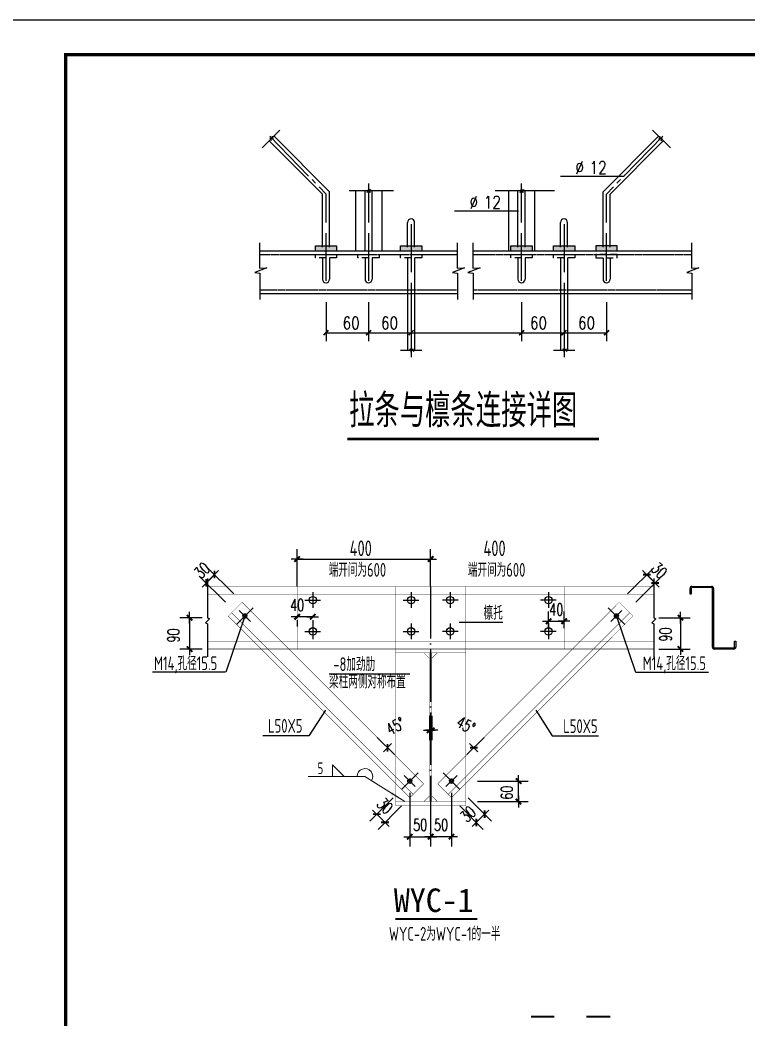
# Model space of a CAD drawing. Extents: x 14475413 to 15955882, y -732572 to -282951.
# Drawn here: x 15811305 to 15832359, y -495695 to -466825 of the extents above; entities that cross this region are included whole.
import ezdxf
from ezdxf.enums import TextEntityAlignment as Align

# ---------------------------------------------------------------- set-up
doc = ezdxf.new("R2010")
doc.units = 0
doc.header["$LTSCALE"] = 1000
doc.header["$MEASUREMENT"] = 0
for name, pattern in [('3', [19, 15, -1.5, 1, -1.5]), ('CENTER2', [28.575, 19.05, -3.175, 3.175, -3.175]), ('DASH', [0.35, 0.25, -0.1]), ('DOTE', [2.42, 2, -0.2, 0.02, -0.2]), ('HIDDEN2', [0.45, 0.3, -0.15])]:
    doc.linetypes.add(name, pattern=pattern)
for name, color, linetype in [('1', 7, 'Continuous'), ('18', 2, 'Continuous'), ('3T_WOOD', 21, 'Continuous'), ('AXIS_TEXT', 7, 'Continuous'), ('BALCONY', 6, 'Continuous'), ('dim', 7, 'Continuous'), ('DOTE', 1, 'DOTE'), ('PUB_DIM', 3, 'Continuous'), ('PUB_TEXT', 7, 'Continuous'), ('TK', 4, 'Continuous'), ('中粗线', 2, 'Continuous'), ('细线', 7, 'Continuous')]:
    doc.layers.add(name, color=color, linetype=linetype)
for name, color, linetype, lineweight in [('10', 7, 'Continuous', 35), ('焊缝标注', 9, 'Continuous', 18), ('螺栓孔标注', 9, 'Continuous', 18)]:
    doc.layers.add(name, color=color, linetype=linetype, lineweight=lineweight)
doc.styles.add('-宋体', font='', dxfattribs={"width": 0.8})
doc.styles.add('_HZDX', font='txt.shx', dxfattribs={"width": 0.8, "bigfont": 'HZDX.shx'})
doc.styles.add('_HZTXT', font='txt.shx', dxfattribs={"width": 0.8, "bigfont": 'hztxt.shx'})
doc.styles.add('DIM_FONT', font='SIMPLEX', dxfattribs={"width": 0.7, "bigfont": 'GBCBIG'})
doc.styles.add('TSSD_REIN', font='tssdeng.shx', dxfattribs={"width": 0.7, "bigfont": 'tssdchn.shx'})
doc.styles.get('-宋体').set_extended_font_data('SimSun')
doc.dimstyles.new('dimn', dxfattribs={"dimtxt": 300, "dimasz": 1, "dimexe": 250, "dimexo": 300, "dimgap": 150, "dimtad": 1, "dimdec": 0, "dimzin": 0, "dimdsep": 46, "dimtxsty": 'DIM_FONT', "dimblk": '_DIMX', "dimcen": 0, "dimdle": 100, "dimclrt": 7, "dimadec": 1, "dimazin": 0, "dimtfac": 1, "dimtdec": 0, "dimtix": 1, "dimtmove": 2, "dimatfit": 3, "dimldrblk": 'ARCHTICK', "dimfxl": 0, "dimtolj": 1, "dimtzin": 0, "dimarcsym": 0})

# ---------------------------------------------------------------- blocks, each defined once
blk = doc.blocks.new('_DIMX')
blk.add_line((-150, 0), (150, 0))
at = {"const_width": 50}
blk.add_lwpolyline([(-70, -70), (70, 70)], dxfattribs=at)
blk = doc.blocks.new('*D314')
at = {"layer": 'Defpoints', "color": 0}
for p in [(8820234, 16772955, 2400), (8820552, 16772636), (8819284, 16772004)]:
    blk.add_point(p, dxfattribs=at)
at = {"layer": 'PUB_DIM', "color": 0, "lineweight": -2}
for p, q in [((8819916, 16772636), (8819018, 16771739)), ((8819282, 16772005), (8819281, 16772006)), ((8819602, 16771686), (8819284, 16772004)), ((8820234, 16772318), (8819337, 16771421)), ((8819603, 16771685), (8819604, 16771684))]:
    blk.add_line(p, q, dxfattribs=at)
at = {"layer": 'PUB_DIM', "color": 0, "lineweight": -2, "xscale": 1.5, "yscale": 1.5, "zscale": 1.5}
for p, rotation in [((8819284, 16772004), 314.999258170316), ((8819602, 16771686), 134.999258170316)]:
    blk.add_blockref('_DIMX', p, dxfattribs=dict(at, rotation=rotation))
at = {"layer": 'PUB_DIM', "color": 7, "insert": (8819602, 16772322), "char_height": 450, "attachment_point": 5, "rotation": 314.9993, "style": 'DIM_FONT'}
blk.add_mtext('\\A1;30', dxfattribs=at)
blk = doc.blocks.new('*D315')
at = {"layer": 'Defpoints', "color": 0}
for p in [(8822471, 16772955, 2400), (8822153, 16772636), (8823422, 16772004)]:
    blk.add_point(p, dxfattribs=at)
at = {"layer": 'PUB_DIM', "color": 0, "lineweight": -2}
for p, q in [((8822790, 16772636), (8823687, 16771739)), ((8822471, 16772318), (8823369, 16771421)), ((8823104, 16771686), (8823422, 16772004)), ((8823423, 16772005), (8823424, 16772006)), ((8823103, 16771685), (8823102, 16771684))]:
    blk.add_line(p, q, dxfattribs=at)
at = {"layer": 'PUB_DIM', "color": 0, "lineweight": -2, "xscale": 1.5, "yscale": 1.5, "zscale": 1.5}
for p, rotation in [((8823422, 16772004), 225.000741829684), ((8823104, 16771686), 45.000741829684)]:
    blk.add_blockref('_DIMX', p, dxfattribs=dict(at, rotation=rotation))
at = {"layer": 'PUB_DIM', "color": 7, "insert": (8822786, 16772004), "char_height": 450, "attachment_point": 5, "rotation": 45.0007, "style": 'DIM_FONT'}
blk.add_mtext('\\A1;30', dxfattribs=at)
blk = doc.blocks.new('*D316')
at = {"layer": 'Defpoints', "color": 0}
for p in [(8821308, 16776228, 2400), (8818984, 16775265, 2400), (8820718, 16775141), (8821308, 16772942, 2400)]:
    blk.add_point(p, dxfattribs=at)
at = {"layer": 'PUB_DIM', "color": 0, "lineweight": -2}
for p, q in [((8821308, 16775778), (8821308, 16774844)), ((8819302, 16774947), (8819963, 16774287))]:
    blk.add_line(p, q, dxfattribs=at)
blk.add_arc((8821308, 16772942), 2277, 90.0377, 134.9622, dxfattribs=at)
at = {"layer": 'PUB_DIM', "color": 0, "lineweight": -2, "xscale": 1.5, "yscale": 1.5, "zscale": 1.5}
for p, rotation in [((8821308, 16775219), 0.01887092001580544), ((8819698, 16774552), 224.9810914157021)]:
    blk.add_blockref('_DIMX', p, dxfattribs=dict(at, rotation=rotation))
at = {"layer": 'PUB_DIM', "color": 7, "insert": (8820003, 16775382), "char_height": 450, "attachment_point": 5, "rotation": 28.1325, "style": 'DIM_FONT'}
blk.add_mtext('\\A1;45°', dxfattribs=at)
blk = doc.blocks.new('*D317')
at = {"layer": 'Defpoints', "color": 0}
for p in [(8821398, 16776228, 2400), (8821987, 16775141), (8823721, 16775265, 2400), (8821398, 16772942, 2400)]:
    blk.add_point(p, dxfattribs=at)
at = {"layer": 'PUB_DIM', "color": 0, "lineweight": -2}
for p, q in [((8821398, 16775778), (8821398, 16774844)), ((8823403, 16774947), (8822743, 16774287))]:
    blk.add_line(p, q, dxfattribs=at)
blk.add_arc((8821398, 16772942), 2277, 45.0378, 89.9623, dxfattribs=at)
at = {"layer": 'PUB_DIM', "color": 0, "lineweight": -2, "xscale": 1.5, "yscale": 1.5, "zscale": 1.5}
for p, rotation in [((8821398, 16775219), 179.9811290800657), ((8823008, 16774552), 315.0189085842293)]:
    blk.add_blockref('_DIMX', p, dxfattribs=dict(at, rotation=rotation))
at = {"layer": 'PUB_DIM', "color": 7, "insert": (8822703, 16775416), "char_height": 450, "attachment_point": 5, "rotation": 332.1926, "style": 'DIM_FONT'}
blk.add_mtext('\\A1;45°', dxfattribs=at)
blk = doc.blocks.new('*D319')
at = {"layer": 'Defpoints', "color": 0}
for p in [(8821353, 16781786), (8816232, 16780286, 2400), (8821353, 16780286)]:
    blk.add_point(p, dxfattribs=at)
at = {"layer": 'PUB_DIM', "color": 0, "lineweight": -2}
for p, q in [((8816232, 16780736), (8816232, 16782161)), ((8821353, 16780736), (8821353, 16782161)), ((8816233, 16781786), (8821351, 16781786))]:
    blk.add_line(p, q, dxfattribs=at)
at = {"layer": 'PUB_DIM', "color": 0, "lineweight": -2, "xscale": 1.5, "yscale": 1.5, "zscale": 1.5, "rotation": 180}
blk.add_blockref('_DIMX', (8816232, 16781786), dxfattribs=at)
at = {"layer": 'PUB_DIM', "color": 0, "lineweight": -2, "xscale": 1.5, "yscale": 1.5, "zscale": 1.5}
blk.add_blockref('_DIMX', (8821353, 16781786), dxfattribs=at)
blk = doc.blocks.new('*D320')
at = {"layer": 'Defpoints', "color": 0}
for p in [(8813061, 16781188), (8814119, 16780130), (8813801, 16779812)]:
    blk.add_point(p, dxfattribs=at)
at = {"layer": 'PUB_DIM', "color": 0, "lineweight": -2}
for p, q in [((8812743, 16780870), (8813061, 16781188)), ((8813801, 16780449), (8812796, 16781454)), ((8813062, 16781190), (8813063, 16781191)), ((8813483, 16780130), (8812478, 16781135)), ((8812742, 16780869), (8812741, 16780868))]:
    blk.add_line(p, q, dxfattribs=at)
at = {"layer": 'PUB_DIM', "color": 0, "lineweight": -2, "xscale": 1.5, "yscale": 1.5, "zscale": 1.5}
for p, rotation in [((8813061, 16781188), 225.0000000001677), ((8812743, 16780870), 45.0000000001677)]:
    blk.add_blockref('_DIMX', p, dxfattribs=dict(at, rotation=rotation))
at = {"layer": 'PUB_DIM', "color": 7, "insert": (8812584, 16781348), "char_height": 450, "attachment_point": 5, "rotation": 45, "style": 'DIM_FONT'}
blk.add_mtext('\\A1;30', dxfattribs=at)
blk = doc.blocks.new('*D321')
at = {"layer": 'Defpoints', "color": 0}
for p in [(8813033, 16779536), (8812106, 16778336), (8813033, 16778336)]:
    blk.add_point(p, dxfattribs=at)
at = {"layer": 'PUB_DIM', "color": 0, "lineweight": -2}
for p, q in [((8812583, 16779536), (8811731, 16779536)), ((8812106, 16779535), (8812106, 16778338)), ((8812583, 16778336), (8811731, 16778336))]:
    blk.add_line(p, q, dxfattribs=at)
at = {"layer": 'PUB_DIM', "color": 0, "lineweight": -2, "xscale": 1.5, "yscale": 1.5, "zscale": 1.5}
for p, rotation in [((8812106, 16779536), 90), ((8812106, 16778336), 270)]:
    blk.add_blockref('_DIMX', p, dxfattribs=dict(at, rotation=rotation))
at = {"layer": 'PUB_DIM', "color": 7, "insert": (8811483, 16778857), "char_height": 450, "attachment_point": 5, "rotation": 90, "style": 'DIM_FONT'}
blk.add_mtext('\\A1;90', dxfattribs=at)
blk = doc.blocks.new('*D322')
at = {"layer": 'Defpoints', "color": 0}
for p in [(8816232, 16779896), (8816832, 16779896), (8816232, 16779571)]:
    blk.add_point(p, dxfattribs=at)
at = {"layer": 'PUB_DIM', "color": 0, "lineweight": -2}
for p, q in [((8816232, 16779446), (8816232, 16779196)), ((8816830, 16779571), (8816233, 16779571)), ((8816832, 16779446), (8816832, 16779196))]:
    blk.add_line(p, q, dxfattribs=at)
at = {"layer": 'PUB_DIM', "color": 0, "lineweight": -2, "xscale": 1.5, "yscale": 1.5, "zscale": 1.5, "rotation": 180}
blk.add_blockref('_DIMX', (8816232, 16779571), dxfattribs=at)
at = {"layer": 'PUB_DIM', "color": 0, "lineweight": -2, "xscale": 1.5, "yscale": 1.5, "zscale": 1.5}
blk.add_blockref('_DIMX', (8816832, 16779571), dxfattribs=at)
at = {"layer": 'PUB_DIM', "color": 7, "insert": (8816232, 16780021), "char_height": 450, "attachment_point": 5, "style": 'DIM_FONT'}
blk.add_mtext('\\A1;40', dxfattribs=at)
blk = doc.blocks.new('*D323')
at = {"layer": 'Defpoints', "color": 0}
for p in [(8820552, 16773273), (8821353, 16773273), (8821353, 16771141)]:
    blk.add_point(p, dxfattribs=at)
at = {"layer": 'PUB_DIM', "color": 0, "lineweight": -2}
for p, q in [((8820552, 16772823), (8820552, 16770766)), ((8821353, 16772823), (8821353, 16770766)), ((8820551, 16771141), (8820549, 16771141)), ((8820552, 16771141), (8821353, 16771141)), ((8821354, 16771141), (8821356, 16771141))]:
    blk.add_line(p, q, dxfattribs=at)
at = {"layer": 'PUB_DIM', "color": 0, "lineweight": -2, "xscale": 1.5, "yscale": 1.5, "zscale": 1.5}
blk.add_blockref('_DIMX', (8820552, 16771141), dxfattribs=at)
at = {"layer": 'PUB_DIM', "color": 0, "lineweight": -2, "xscale": 1.5, "yscale": 1.5, "zscale": 1.5, "rotation": 180}
blk.add_blockref('_DIMX', (8821353, 16771141), dxfattribs=at)
at = {"layer": 'PUB_DIM', "color": 7, "insert": (8820953, 16771591), "char_height": 450, "attachment_point": 5, "style": 'DIM_FONT'}
blk.add_mtext('\\A1;50', dxfattribs=at)
blk = doc.blocks.new('*D324')
at = {"layer": 'Defpoints', "color": 0}
for p in [(8821353, 16773273), (8822153, 16773273), (8821353, 16771141)]:
    blk.add_point(p, dxfattribs=at)
at = {"layer": 'PUB_DIM', "color": 0, "lineweight": -2}
for p, q in [((8821353, 16772823), (8821353, 16770766)), ((8822153, 16772823), (8822153, 16770766)), ((8821351, 16771141), (8821350, 16771141)), ((8822153, 16771141), (8821353, 16771141)), ((8822155, 16771141), (8822156, 16771141))]:
    blk.add_line(p, q, dxfattribs=at)
at = {"layer": 'PUB_DIM', "color": 0, "lineweight": -2, "xscale": 1.5, "yscale": 1.5, "zscale": 1.5}
blk.add_blockref('_DIMX', (8821353, 16771141), dxfattribs=at)
at = {"layer": 'PUB_DIM', "color": 0, "lineweight": -2, "xscale": 1.5, "yscale": 1.5, "zscale": 1.5, "rotation": 180}
blk.add_blockref('_DIMX', (8822153, 16771141), dxfattribs=at)
at = {"layer": 'PUB_DIM', "color": 7, "insert": (8821753, 16771591), "char_height": 450, "attachment_point": 5, "style": 'DIM_FONT'}
blk.add_mtext('\\A1;50', dxfattribs=at)
blk = doc.blocks.new('*D325')
at = {"layer": 'Defpoints', "color": 0}
for p in [(8829644, 16781188), (8828586, 16780130), (8828905, 16779812)]:
    blk.add_point(p, dxfattribs=at)
at = {"layer": 'PUB_DIM', "color": 0, "lineweight": -2}
for p, q in [((8828905, 16780449), (8829910, 16781454)), ((8829643, 16781190), (8829642, 16781191)), ((8829963, 16780870), (8829644, 16781188)), ((8829223, 16780130), (8830228, 16781135)), ((8829964, 16780869), (8829965, 16780868))]:
    blk.add_line(p, q, dxfattribs=at)
at = {"layer": 'PUB_DIM', "color": 0, "lineweight": -2, "xscale": 1.5, "yscale": 1.5, "zscale": 1.5}
for p, rotation in [((8829644, 16781188), 315), ((8829963, 16780870), 135)]:
    blk.add_blockref('_DIMX', p, dxfattribs=dict(at, rotation=rotation))
at = {"layer": 'PUB_DIM', "color": 7, "insert": (8830122, 16781348), "char_height": 450, "attachment_point": 5, "rotation": 315, "style": 'DIM_FONT'}
blk.add_mtext('\\A1;30', dxfattribs=at)
blk = doc.blocks.new('*D326')
at = {"layer": 'Defpoints', "color": 0}
for p in [(8829653, 16779536), (8829653, 16778336), (8830937, 16778336)]:
    blk.add_point(p, dxfattribs=at)
at = {"layer": 'PUB_DIM', "color": 0, "lineweight": -2}
for p, q in [((8830103, 16779536), (8831312, 16779536)), ((8830937, 16779535), (8830937, 16778338)), ((8830103, 16778336), (8831312, 16778336))]:
    blk.add_line(p, q, dxfattribs=at)
at = {"layer": 'PUB_DIM', "color": 0, "lineweight": -2, "xscale": 1.5, "yscale": 1.5, "zscale": 1.5}
for p, rotation in [((8830937, 16779536), 90), ((8830937, 16778336), 270)]:
    blk.add_blockref('_DIMX', p, dxfattribs=dict(at, rotation=rotation))
at = {"layer": 'PUB_DIM', "color": 7, "insert": (8830364, 16778889), "char_height": 450, "attachment_point": 5, "rotation": 90, "style": 'DIM_FONT'}
blk.add_mtext('\\A1;90', dxfattribs=at)
blk = doc.blocks.new('*D327')
at = {"layer": 'Defpoints', "color": 0}
for p in [(8822703, 16773273), (8824723, 16773273), (8822703, 16772486)]:
    blk.add_point(p, dxfattribs=at)
at = {"layer": 'PUB_DIM', "color": 0, "lineweight": -2}
for p, q in [((8823153, 16773273), (8825098, 16773273)), ((8824723, 16772488), (8824723, 16773271)), ((8823153, 16772486), (8825098, 16772486))]:
    blk.add_line(p, q, dxfattribs=at)
at = {"layer": 'PUB_DIM', "color": 0, "lineweight": -2, "xscale": 1.5, "yscale": 1.5, "zscale": 1.5}
for p, rotation in [((8824723, 16773273), 90), ((8824723, 16772486), 270)]:
    blk.add_blockref('_DIMX', p, dxfattribs=dict(at, rotation=rotation))
at = {"layer": 'PUB_DIM', "color": 7, "insert": (8824273, 16772828), "char_height": 450, "attachment_point": 5, "rotation": 90, "style": 'DIM_FONT'}
blk.add_mtext('\\A1;60', dxfattribs=at)
blk = doc.blocks.new('_ARROW')
blk.add_solid([(0, 0), (-1, 0.1), (-1, -0.1)])
blk = doc.blocks.new('*D328')
at = {"layer": 'Defpoints', "color": 0}
for p in [(8826474, 16779400), (8825874, 16778679), (8826474, 16778679)]:
    blk.add_point(p, dxfattribs=at)
at = {"layer": 'PUB_DIM', "color": 0, "lineweight": -2}
for p, q in [((8825874, 16779129), (8825874, 16779775)), ((8826474, 16779129), (8826474, 16779775)), ((8825872, 16779400), (8825871, 16779400)), ((8825874, 16779400), (8826474, 16779400)), ((8826475, 16779400), (8826477, 16779400))]:
    blk.add_line(p, q, dxfattribs=at)
at = {"layer": 'PUB_DIM', "color": 0, "lineweight": -2, "xscale": 1.5, "yscale": 1.5, "zscale": 1.5}
blk.add_blockref('_DIMX', (8825874, 16779400), dxfattribs=at)
at = {"layer": 'PUB_DIM', "color": 0, "lineweight": -2, "xscale": 1.5, "yscale": 1.5, "zscale": 1.5, "rotation": 180}
blk.add_blockref('_DIMX', (8826474, 16779400), dxfattribs=at)
at = {"layer": 'PUB_DIM', "color": 7, "insert": (8826174, 16779850), "char_height": 450, "attachment_point": 5, "style": 'DIM_FONT'}
blk.add_mtext('\\A1;40', dxfattribs=at)
blk = doc.blocks.new('Q321312312321321')
at = {"layer": '中粗线'}
h = blk.add_hatch(color=256, dxfattribs=at)
h.paths.add_polyline_path([(295313, -84983), (295313, -84767), (294854, -84767), (294854, -84983)])
h.paths.add_polyline_path([(295772, -84983), (295772, -84767), (295313, -84767), (295313, -84983)])
h = blk.add_hatch(color=256, dxfattribs=at)
h.paths.add_polyline_path([(298985, -84983), (298985, -84767), (298526, -84767), (298526, -84983)])
h.paths.add_polyline_path([(299444, -84983), (299444, -84767), (298985, -84767), (298985, -84983)])
h = blk.add_hatch(color=256, dxfattribs=at)
h.paths.add_polyline_path([(303749, -84983), (303749, -84767), (303290, -84767), (303290, -84983)])
h.paths.add_polyline_path([(304208, -84983), (304208, -84767), (303749, -84767), (303749, -84983)])
h = blk.add_hatch(color=256, dxfattribs=at)
h.paths.add_polyline_path([(305586, -84983), (305586, -84767), (305127, -84767), (305127, -84983)])
h.paths.add_polyline_path([(306045, -84983), (306045, -84767), (305586, -84767), (305586, -84983)])
h = blk.add_hatch(color=256, dxfattribs=at)
h.paths.add_polyline_path([(307422, -84983), (307422, -84767), (307881, -84767), (307881, -84983)])
h.paths.add_polyline_path([(306963, -84983), (306963, -84767), (307422, -84767), (307422, -84983)])
at = {"layer": 'dim'}
for p, q in [((292559, -80546), (293324, -79781)), ((292961, -80240), (292908, -80111)), ((292908, -80111), (293037, -80165)), ((293037, -80165), (293004, -80036)), ((310176, -80546), (309411, -79781)), ((309698, -80165), (309730, -80036)), ((309827, -80111), (309698, -80165)), ((309773, -80240), (309827, -80111)), ((308187, -81770), (305433, -81770)), ((296307, -82382), (298221, -82382)), ((297091, -82459), (297154, -82301)), ((297154, -82301), (297207, -82459)), ((297207, -82459), (297249, -82322)), ((302609, -82382), (305181, -82382)), ((303692, -82459), (303755, -82302)), ((303755, -82302), (303807, -82459)), ((303807, -82459), (303849, -82323)), ((303619, -83268), (300865, -83268)), ((292443, -84635), (292443, -85735)), ((300972, -84635), (300972, -85735)), ((301645, -84635), (301645, -85735)), ((311089, -84635), (311089, -85735)), ((292760, -85716), (292238, -85921)), ((292443, -85735), (292760, -85716)), ((301289, -85716), (300767, -85921)), ((300972, -85735), (301289, -85716)), ((301962, -85716), (301440, -85921)), ((301645, -85735), (301962, -85716)), ((311406, -85716), (310884, -85921)), ((311089, -85735), (311406, -85716)), ((292238, -85921), (292461, -85940)), ((292461, -85940), (292461, -87077)), ((300767, -85921), (300990, -85940)), ((300990, -85940), (300990, -87077)), ((301440, -85921), (301664, -85940)), ((301664, -85940), (301664, -87077)), ((310884, -85921), (311108, -85940)), ((311108, -85940), (311108, -87077)), ((295313, -87197), (295313, -88880)), ((297149, -87197), (297149, -88880)), ((298985, -87197), (298985, -88880)), ((298985, -87198), (298985, -88881)), ((303756, -87198), (303756, -88881)), ((305586, -87198), (305586, -88881)), ((307422, -87198), (307422, -88881)), ((295313, -88513), (307422, -88513)), ((298928, -89190), (298991, -89347)), ((298991, -89347), (299044, -89190)), ((299044, -89190), (299086, -89326)), ((305528, -89190), (305591, -89347)), ((305591, -89347), (305644, -89190)), ((305644, -89190), (305686, -89326)), ((298526, -89267), (299444, -89267)), ((305127, -89267), (306045, -89267))]:
    blk.add_line(p, q, dxfattribs=at)
at = {"layer": 'dim', "const_width": 68.8}
for points in [[(295420, -88406), (295206, -88620)], [(297256, -88406), (297042, -88620)], [(299093, -88406), (298878, -88621)], [(303863, -88406), (303649, -88621)], [(305693, -88406), (305478, -88621)], [(307529, -88406), (307314, -88621)]]:
    blk.add_lwpolyline(points, dxfattribs=at)
at = {"layer": 'dim', "const_width": 126, "elevation": -540}
blk.add_lwpolyline([(296234, -93097), (307090, -93097)], dxfattribs=at)
at = {"layer": '中粗线'}
for p, q in [((295466, -82433), (293069, -80036)), ((307269, -82433), (309666, -80036)), ((295160, -82535), (292865, -80240)), ((307575, -82535), (309870, -80240)), ((295160, -84830), (295160, -82535)), ((295466, -84830), (295466, -82433)), ((296605, -84983), (296605, -82382)), ((296996, -84983), (296996, -82382)), ((297302, -84983), (297302, -82382)), ((297729, -84983), (297729, -82382)), ((303206, -84983), (303206, -82382)), ((303596, -84830), (303596, -82382)), ((303902, -84830), (303902, -82382)), ((304329, -84983), (304329, -82382)), ((307269, -84830), (307269, -82433)), ((307575, -84830), (307575, -82535)), ((298832, -84830), (298832, -83759)), ((299138, -84830), (299138, -83759)), ((305433, -84830), (305433, -83759)), ((305739, -84830), (305739, -83759)), ((294854, -84983), (294854, -84767)), ((294854, -84767), (295772, -84767)), ((295772, -84767), (295772, -84983)), ((298526, -84983), (298526, -84767)), ((298526, -84767), (299444, -84767)), ((299444, -84767), (299444, -84983)), ((303290, -84767), (304208, -84767)), ((303290, -84983), (303290, -84767)), ((304208, -84767), (304208, -84983)), ((305127, -84767), (306045, -84767)), ((305127, -84983), (305127, -84767)), ((306045, -84767), (306045, -84983)), ((306963, -84767), (306963, -84983)), ((307881, -84767), (306963, -84767)), ((307881, -84983), (307881, -84767)), ((292443, -84983), (300972, -84983)), ((295160, -85289), (295160, -86207)), ((295466, -85289), (295466, -86207)), ((296996, -85289), (296996, -86207)), ((297302, -85289), (297302, -86207)), ((298832, -85289), (298832, -89267)), ((299138, -85289), (299138, -89267)), ((301645, -84983), (311089, -84983)), ((303596, -85289), (303596, -86207)), ((303902, -85289), (303902, -86207)), ((305433, -85289), (305433, -89267)), ((305739, -85289), (305739, -89267)), ((307269, -85289), (307269, -86207)), ((307575, -85289), (307575, -86207)), ((292461, -86819), (300990, -86819)), ((301664, -86819), (311108, -86819))]:
    blk.add_line(p, q, dxfattribs=at)
at = {"layer": '中粗线', "linetype": 'CENTER2'}
for p, q in [((307415, -82535), (307719, -82221)), ((307870, -82066), (308021, -81910))]:
    blk.add_line(p, q, dxfattribs=at)
at = {"layer": '中粗线', "linetype": 'HIDDEN2', "ltscale": 0.1}
for p, q in [((292443, -85136), (300972, -85136)), ((301645, -85136), (311089, -85136)), ((292461, -86666), (300990, -86666)), ((301664, -86666), (311108, -86666))]:
    blk.add_line(p, q, dxfattribs=at)
at = {"layer": '中粗线', "linetype": 'HIDDEN2'}
for p, q in [((294854, -85289), (294854, -85136)), ((294854, -85136), (295772, -85136)), ((295772, -85289), (294854, -85289)), ((295772, -85136), (295772, -85289)), ((296690, -85136), (297608, -85136)), ((296690, -85289), (296690, -85136)), ((297608, -85289), (296690, -85289)), ((297608, -85136), (297608, -85289)), ((298526, -85289), (298526, -85136)), ((298526, -85136), (299444, -85136)), ((299444, -85289), (298526, -85289)), ((299444, -85136), (299444, -85289)), ((303290, -85136), (304208, -85136)), ((303290, -85289), (303290, -85136)), ((304208, -85289), (303290, -85289)), ((304208, -85136), (304208, -85289)), ((305127, -85136), (306045, -85136)), ((305127, -85289), (305127, -85136)), ((306045, -85289), (305127, -85289)), ((306045, -85136), (306045, -85289)), ((306963, -85136), (306963, -85289)), ((307881, -85136), (306963, -85136)), ((306963, -85289), (307881, -85289)), ((307881, -85289), (307881, -85136))]:
    blk.add_line(p, q, dxfattribs=at)
at = {"layer": '中粗线'}
for centre, start, end in [((298985, -83759), 0, 180), ((305586, -83759), 0, 180), ((295313, -86207), 180, 0), ((297149, -86207), 180, 0), ((303749, -86207), 180, 0), ((307422, -86207), 180, 0)]:
    blk.add_arc(centre, 153, start, end, dxfattribs=at)
at = {"layer": '细线'}
for p, q in [((294563, -81755), (292889, -80031)), ((308172, -81755), (309846, -80031)), ((294864, -82066), (294713, -81910)), ((295319, -82535), (295015, -82221)), ((297155, -83759), (297155, -82076)), ((303756, -83759), (303756, -82076)), ((295319, -83759), (295319, -82535)), ((307415, -83759), (307415, -82535)), ((298992, -83838), (298992, -85901)), ((305592, -83838), (305592, -85901)), ((295319, -86281), (295319, -84218)), ((297155, -86281), (297155, -84218)), ((303756, -86281), (303756, -84218)), ((307415, -86281), (307415, -84218)), ((298992, -86360), (298992, -89573)), ((305592, -86360), (305592, -89573))]:
    blk.add_line(p, q, dxfattribs=at)
at = {"layer": '1', "color": 7, "linetype": 'Continuous', "style": '_HZDX', "width": 0.8}
blk.add_text('拉条与檩条连接详图', height=1440, dxfattribs=at).set_placement((296306, -92594))
at = {"layer": 'dim', "style": '_HZTXT', "width": 0.8}
for s, height, p in [('∅', 536, (306079, -81655)), ('12', 535.5, (306691, -81655)), ('∅', 536, (301511, -83153)), ('12', 535.5, (302123, -83153))]:
    blk.add_text(s, height=height, dxfattribs=at).set_placement(p)
for p in [(296396, -88360), (298056, -88360), (304484, -88360), (306558, -88360)]:
    blk.add_text('60', height=535.5, dxfattribs=at).set_placement(p, align=Align.CENTER)
blk = doc.blocks.new('GeYuanFrame_50455578', base_point=(20.09, 4.53))
at = {"layer": 'TK'}
blk.add_lwpolyline([(20.09, 4.53), (20.09, 598.53), (861.09, 598.53), (861.09, 4.53)], close=True, dxfattribs=at)
at = {"layer": 'TK', "const_width": 1}
blk.add_lwpolyline([(45.09, 588.53), (851.09, 588.53), (851.09, 14.53), (45.09, 14.53)], close=True, dxfattribs=at)
blk = doc.blocks.new('4543dssd')
for p, q in [((8816831.8, 16780511.4, -2400), (8816831.8, 16779911.4, -2400)), ((8820602.8, 16780511.4), (8820602.8, 16779911.4)), ((8822102.8, 16780511.4), (8822102.8, 16779911.4)), ((8825873.7, 16780511.4, -2400), (8825873.7, 16779911.4, -2400)), ((8816531.8, 16780211.4, -2400), (8817131.8, 16780211.4, -2400)), ((8820302.8, 16780211.4), (8820902.8, 16780211.4)), ((8822402.8, 16780211.4), (8821802.8, 16780211.4)), ((8826173.7, 16780211.4, -2400), (8825573.7, 16780211.4, -2400)), ((8814222.2, 16779592.9), (8813493.7, 16777445.5)), ((8816831.8, 16779311.4, -2400), (8816831.8, 16778711.4, -2400)), ((8820602.8, 16779311.4), (8820602.8, 16778711.4)), ((8822102.8, 16779311.4), (8822102.8, 16778711.4)), ((8822445.8, 16779368.4, -2400), (8824121.5, 16779368.4, -2400)), ((8825873.7, 16779311.4, -2400), (8825873.7, 16778711.4, -2400)), ((8828483.3, 16779592.9), (8829211.9, 16777445.5)), ((8816531.8, 16779011.4, -2400), (8817131.8, 16779011.4, -2400)), ((8820302.8, 16779011.4), (8820902.8, 16779011.4)), ((8822402.8, 16779011.4), (8821802.8, 16779011.4)), ((8826173.7, 16779011.4, -2400), (8825573.7, 16779011.4, -2400)), ((8813482.8, 16777445.5), (8810687.7, 16777445.5)), ((8829222.7, 16777445.5), (8832017.8, 16777445.5)), ((8817317.7, 16775996.6, -15849.1), (8816684.7, 16775006.4, -15849.1)), ((8825387.9, 16775996.6, -15849.1), (8826020.9, 16775006.4, -15849.1)), ((8816684.7, 16775006.4, -15849.1), (8814910.4, 16775006.4, -15849.1)), ((8826020.9, 16775006.4, -15849.1), (8827795.1, 16775006.4, -15849.1))]:
    blk.add_line(p, q)
at = {"color": 0}
blk.add_line((8817455.9, 16777389, -2400), (8820560.5, 16777389, -2400), dxfattribs=at)
for centre in [(8816831.8, 16780211.4, -2400), (8820602.8, 16780211.4), (8822102.8, 16780211.4), (8825873.7, 16780211.4, -2400), (8816831.8, 16779011.4, -2400), (8820602.8, 16779011.4), (8822102.8, 16779011.4), (8825873.7, 16779011.4, -2400)]:
    blk.add_circle(centre, 141.4)
at = {"layer": '10'}
for p, q in [((8814543.4, 16779918.3), (8813907, 16779281.9)), ((8814013.1, 16779812.2), (8814437.3, 16779387.9)), ((8828162.2, 16779918.3), (8828798.6, 16779281.9)), ((8828692.5, 16779812.2), (8828268.2, 16779387.9)), ((8820870.7, 16773591), (8820234.3, 16772954.6)), ((8821834.9, 16773591), (8822471.3, 16772954.6)), ((8820340.3, 16773485), (8820764.6, 16773060.7)), ((8822365.2, 16773485), (8821941, 16773060.7))]:
    blk.add_line(p, q, dxfattribs=at)
at = {"layer": '10', "const_width": 150}
for points in [[(8814150.2, 16779600.1, -1), (8814300.2, 16779600.1, -1), (8814150.2, 16779600.1, -1)], [(8828555.4, 16779600.1, 1), (8828405.4, 16779600.1, 1), (8828555.4, 16779600.1, 1)], [(8820477.5, 16773272.8, -1), (8820627.5, 16773272.8, -1), (8820477.5, 16773272.8, -1)], [(8822228.1, 16773272.8, 1), (8822078.1, 16773272.8, 1), (8822228.1, 16773272.8, 1)]]:
    blk.add_lwpolyline(points, format="xyb", close=True, dxfattribs=at)
at = {"layer": '18'}
for p, q in [((8812788.8, 16781036.4), (8812788.8, 16779536.4)), ((8829916.7, 16781036.4), (8829916.7, 16779536.4)), ((8812863.8, 16779491.4), (8812713.8, 16779341.4)), ((8812713.8, 16779341.4), (8812788.8, 16779296.4)), ((8812788.8, 16779536.4), (8812863.8, 16779491.4)), ((8812788.8, 16779296.4), (8812788.8, 16778036.4)), ((8829991.7, 16779491.4), (8829841.7, 16779341.4)), ((8829841.7, 16779341.4), (8829916.7, 16779296.4)), ((8829916.7, 16779536.4), (8829991.7, 16779491.4)), ((8829916.7, 16779296.4), (8829916.7, 16778036.4))]:
    blk.add_line(p, q, dxfattribs=at)
at = {"layer": '18', "const_width": 15}
for points in [[(8812788.8, 16780736.4), (8829916.7, 16780736.4)], [(8812788.8, 16780438.5), (8829916.7, 16780438.5)], [(8826473.7, 16778336.4), (8826473.7, 16780736.4)], [(8813588.8, 16779600.1), (8814119.1, 16780130.4)], [(8814119.1, 16780130.4), (8821082.8, 16773166.8)], [(8828586.4, 16780130.4), (8821622.8, 16773166.8)], [(8829116.7, 16779600.1), (8828586.4, 16780130.4)], [(8813716.1, 16779727.3), (8820679.7, 16772763.7)], [(8828989.5, 16779727.3), (8822025.8, 16772763.7)], [(8813588.8, 16779600.1), (8820552.4, 16772636.4)], [(8829116.7, 16779600.1), (8822153.1, 16772636.4)], [(8825519.7, 16778336.4), (8812788.8, 16778336.4)], [(8820002.8, 16778336.4), (8822702.8, 16778336.4)], [(8820002.8, 16778336.4), (8820002.8, 16778186.4)], [(8820002.8, 16778186.4), (8822702.8, 16778186.4)], [(8821307.8, 16777974.5), (8821095.9, 16778186.4)], [(8821307.8, 16778186.4), (8821397.8, 16778186.4)], [(8821307.8, 16778186.4), (8821307.8, 16772486.4)], [(8821397.8, 16777974.5), (8821609.7, 16778186.4)], [(8821397.8, 16778186.4), (8821397.8, 16772486.4)], [(8822702.8, 16778336.4), (8822702.8, 16778186.4)], [(8826580.3, 16778336.4), (8829916.7, 16778336.4)], [(8821307.8, 16772486.4), (8821307.8, 16773836.4)], [(8821397.8, 16772486.4), (8821397.8, 16773836.4)], [(8820002.8, 16773186.1), (8820002.8, 16772486.4)], [(8820552.4, 16772636.4), (8821082.8, 16773166.8)], [(8822153.1, 16772636.4), (8821622.8, 16773166.8)], [(8822702.8, 16773186.1), (8822702.8, 16772486.4)], [(8820002.8, 16772486.4), (8820002.8, 16772336.4)], [(8820002.8, 16772486.4), (8821307.8, 16772486.4)], [(8820002.8, 16772486.4), (8822702.8, 16772486.4)], [(8820002.8, 16772336.4), (8822702.8, 16772336.4)], [(8821307.8, 16772698.4), (8821095.9, 16772486.4)], [(8821307.8, 16772486.4), (8821397.8, 16772486.4)], [(8821397.8, 16772698.4), (8821609.7, 16772486.4)], [(8822702.8, 16772486.4), (8821397.8, 16772486.4)], [(8822702.8, 16772486.4), (8822702.8, 16772336.4)]]:
    blk.add_lwpolyline(points, dxfattribs=at)
at = {"layer": '18', "color": 2, "linetype": 'DASH', "const_width": 15}
for points in [[(8816231.9, 16778336.4), (8816231.9, 16780736.4)], [(8820002.8, 16778336.4), (8820002.8, 16780736.4)], [(8822702.8, 16778336.4), (8822702.8, 16780736.4)], [(8812788.8, 16778634.4), (8829916.7, 16778634.4)]]:
    blk.add_lwpolyline(points, dxfattribs=at)
at = {"layer": '18', "const_width": 15}
blk.add_lwpolyline([(8833061.7, 16778636.4), (8833061.7, 16778411.4, -0.4142136), (8832986.7, 16778336.4), (8832236.7, 16778336.4, -0.4142136), (8832161.7, 16778411.4), (8832161.7, 16780661.4, 0.4142136), (8832131.7, 16780691.4), (8831381.7, 16780691.4, 0.4142136), (8831351.7, 16780661.4), (8831351.7, 16780436.4), (8831306.7, 16780436.4), (8831306.7, 16780661.4, -0.4142136), (8831381.7, 16780736.4), (8832131.7, 16780736.4, -0.4142136), (8832206.7, 16780661.4), (8832206.7, 16778411.4, 0.4142136), (8832236.7, 16778381.4), (8832986.7, 16778381.4, 0.4142136), (8833016.7, 16778411.4), (8833016.7, 16778636.4)], format="xyb", close=True, dxfattribs=at)
at = {"layer": '18', "color": 2, "linetype": '3', "const_width": 15}
for points in [[(8820002.8, 16778186.4), (8820002.8, 16773186.1)], [(8822702.8, 16778186.4), (8822702.8, 16773186.1)], [(8825519.7, 16778336.4), (8826580.3, 16778336.4)]]:
    blk.add_lwpolyline(points, dxfattribs=at)
at = {"layer": 'DOTE'}
blk.add_line((8821352.8, 16780736.4), (8821352.8, 16770765.8, -2400), dxfattribs=at)
at = {"layer": 'PUB_TEXT', "const_width": 75, "elevation": -2400}
blk.add_lwpolyline([(8819997.8, 16767981.9), (8823148.7, 16767981.9)], dxfattribs=at)
at = {"layer": '焊缝标注'}
for p in [(8818032.5, 16773450.4), (8817582.5, 16773450.4)]:
    blk.add_line(p, (8817582.5, 16773900.4), dxfattribs=at)
blk.add_lwpolyline([(8820360, 16772486.4), (8818834, 16773450.4), (8816660.1, 16773450.4)], dxfattribs=at)
blk.add_arc((8818834, 16773450.4), 300, 327.71868, 180, dxfattribs=at)
at = {"layer": '螺栓孔标注', "const_width": 30}
blk.add_lwpolyline([(8814210.2, 16779600.1, -1), (8814240.2, 16779600.1, -1), (8814210.2, 16779600.1, -1)], format="xyb", close=True, dxfattribs=at)
at = {"layer": '焊缝标注', "xscale": 600.000000000001, "yscale": 600, "zscale": 600, "rotation": 327.7186849129369}
blk.add_blockref('_ARROW', (8820360, 16772486.4), dxfattribs=at)
at = {"layer": 'AXIS_TEXT', "style": '-宋体'}
blk.add_text('WYC-1', height=900, dxfattribs=at).set_placement((8819941.6, 16768254.7, -2400))
at = {"layer": 'PUB_DIM', "color": 7, "style": 'TSSD_REIN', "width": 0.7}
for s, height, p in [('400', 600, (8818247.2, 16781896.8, -2400)), ('400', 600, (8823379.6, 16781896.8, -2400)), ('端开间为600', 525, (8817442.1, 16781107.9, -2400)), ('端开间为600', 525, (8822783.7, 16781107.9, -2400)), ('檩托', 525, (8823385.4, 16779458.7, -2400)), ('M14,孔径15.5', 525, (8810743.4, 16777525.2)), ('M14,孔径15.5', 525, (8829492.6, 16777525.2)), ('-8加劲肋', 525, (8817618.4, 16777490.4, -2400)), ('梁柱两侧对称布置', 525, (8817457.6, 16776825.6, -2400)), ('L50X5', 525, (8815114.8, 16775127.3, -2400)), ('L50X5', 525, (8826439.4, 16775115.6, -2400)), ('WYC-2为WYC-1的一半', 525, (8819751.4, 16767153.5))]:
    blk.add_text(s, height=height, dxfattribs=at).set_placement(p)
at = {"layer": '焊缝标注', "style": 'TSSD_REIN', "width": 0.7}
blk.add_text('5', height=450, dxfattribs=at).set_placement((8817015.2, 16773539.4))
at = {"layer": 'PUB_DIM'}
for base, p1, p2, angle, text, picture, middle in [((8821352.8, 16781786.2, -2400), (8816231.9, 16780286.2), (8821352.8, 16780286.2, -2400), 0, ' ', '*D319', (8816825, 16781786.2, -2400)), ((8816231.9, 16779571.2, -2400), (8816831.9, 16779896, -2400), (8816231.9, 16779896, -2400), 180, '40', '*D322', (8816231.9, 16780021.2, -2400)), ((8812105.9, 16778336.4, -2400), (8813032.5, 16779536.4, -2400), (8813032.5, 16778336.4, -2400), 270, '90', '*D321', (8811482.5, 16778856.7, -2400)), ((8830937.5, 16778336.4, -2400), (8829653, 16779536.4, -2400), (8829653, 16778336.4, -2400), 270, '90', '*D326', (8830363.9, 16778889, -2400)), ((8824722.9, 16773272.8, -2400), (8822702.8, 16772486.4, -2400), (8822702.8, 16773272.8, -2400), 90, '60', '*D327', (8824272.9, 16772827.7, -2400)), ((8819283.5, 16772003.9, -2400), (8820552.4, 16772636.4, -2400), (8820234.3, 16772954.6), 134.99926, '30', '*D314', (8819601.7, 16772322.1, -2400)), ((8823422, 16772003.9, -2400), (8822153.1, 16772636.4, -2400), (8822471.3, 16772954.6), 45.00074, '30', '*D315', (8822785.7, 16772003.9, -2400))]:
    dim = blk.add_linear_dim(base=base, p1=p1, p2=p2, angle=angle, text=text, dimstyle='dimn', override={"dimscale": 1.5, "dimlfac": 0.666667, "dimadec": 0}, dxfattribs=at)
    dim.commit()
    dim.dimension.update_dxf_attribs({"geometry": picture, "text_midpoint": middle, "dimtype": 129})
for p1, p2, distance, text, picture, middle in [((8813801, 16779812.2), (8814119.1, 16780130.4), 1496.3, '30', '*D320', (8812583.8, 16781347.6)), ((8828904.6, 16779812.2), (8828586.4, 16780130.4), -1496.3, '30', '*D325', (8830121.8, 16781347.6)), ((8820552.5, 16773272.8, -2400), (8821352.8, 16773272.8, -2400), -2132, '50', '*D323', (8820952.6, 16771590.8, -2400)), ((8822153.1, 16773272.8, -2400), (8821352.8, 16773272.8, -2400), 2132, '50', '*D324', (8821752.9, 16771590.8, -2400))]:
    dim = blk.add_aligned_dim(p1=p1, p2=p2, distance=distance, text=text, dimstyle='dimn', override={"dimscale": 1.5, "dimlfac": 0.666667, "dimadec": 0}, dxfattribs=at)
    dim.commit()
    dim.dimension.update_dxf_attribs({"geometry": picture, "text_midpoint": middle})
dim = blk.add_linear_dim(base=(8826473.7, 16779399.5, -2400), p1=(8825873.7, 16778679.1, -2400), p2=(8826473.7, 16778679.1, -2400), text='40', dimstyle='dimn', override={"dimscale": 1.5, "dimlfac": 0.666667, "dimadec": 0}, dxfattribs=at)
dim.commit()
dim.dimension.update_dxf_attribs({"geometry": '*D328', "text_midpoint": (8826173.7, 16779849.5, -2400)})
for base, center, p1, p2, picture, middle in [((8820718.4, 16775141.3, -2400), (8821307.8, 16772941.8), (8818984.2, 16775265.3), (8821307.8, 16776227.7), '*D316', (8820002.8, 16775382.5, -2400)), ((8821987.2, 16775141.3, -2400), (8821397.8, 16772941.8), (8823721.3, 16775265.3), (8821397.8, 16776227.7), '*D317', (8822702.8, 16775416.1, -2400))]:
    dim = blk.add_angular_dim_3p(base=base, center=center, p1=p1, p2=p2, dimstyle='dimn', override={"dimscale": 1.5, "dimlfac": 0.666667, "dimadec": 0}, dxfattribs=at)
    dim.commit()
    dim.dimension.update_dxf_attribs({"geometry": picture, "text_midpoint": middle, "dimtype": 133})

msp = doc.modelspace()

# ---------------------------------------------------------------- linework, layer by layer
at = {"layer": 'PUB_DIM', "const_width": 50}
for points in [[(15826079.9, -495628.2), (15826755.3, -495628.2)], [(15828372.8, -495628.2), (15827686.9, -495628.2)]]:
    msp.add_lwpolyline(points, dxfattribs=at)

# ---------------------------------------------------------------- block references
at = {"color": 1, "xscale": 0.6700000017881393, "yscale": 0.6700000017881393, "zscale": 0.67}
msp.add_blockref('Q321312312321321', (15622296, -416559), dxfattribs=at)
at = {"layer": '3T_WOOD', "xscale": 100, "yscale": 100, "zscale": 100}
msp.add_blockref('GeYuanFrame_50455578', (15810125.1, -526225.4), dxfattribs=at)
at = {"layer": 'BALCONY', "xscale": 0.7537499964237213, "yscale": 0.7537500001490116, "zscale": 0.7537500000000819}
msp.add_blockref('4543dssd', (9174086.1, -13131673.7), dxfattribs=at)

doc.saveas('drawing.dxf')
